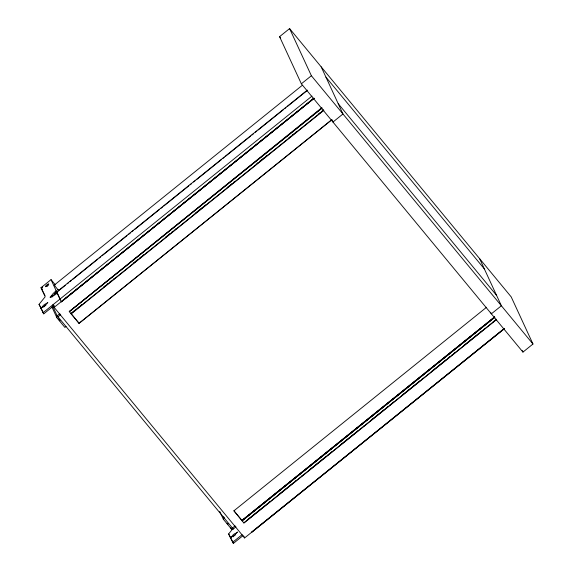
<?xml version="1.0" encoding="UTF-8"?>
<svg xmlns="http://www.w3.org/2000/svg" width="572" height="572" viewBox="0 0 572 572"><rect width="100%" height="100%" fill="white"/><g stroke="black" fill="none" stroke-linecap="round" stroke-linejoin="round"><path stroke-width="0.86" d="M39.025 304.383L41.613 309.18L39.025 304.383L45.195 296.761L41.363 288.467L42.257 287.094L42.478 287.573M60.01 299.063L57.25 293.1L56.699 293.565A5.684 1.23 -39.6 0 1 52.61 296.067L52.574 296.074A2.274 0.493 -39.6 0 1 50.143 297.512A2.274 0.493 -39.6 0 1 51.652 295.581L52.081 294.916A5.684 1.23 -39.6 0 1 55.634 291.262L56.185 290.798L51.037 279.644L41.02 287.716L42.199 289.361M52.045 296.982A2.274 0.493 -39.6 0 1 52.495 296.596L52.917 295.938A5.684 1.23 -39.6 0 1 56.478 292.278L55.634 291.262M55.727 292.507L54.755 293.586M242.943 535.692L233.376 543.4L230.466 537.909L232.246 536.479A2.274 0.493 -39.6 0 0 234.227 535.514A2.274 0.493 -39.6 0 0 235.778 533.633L237.452 532.024L235.693 533.44A2.274 0.493 -39.6 0 0 233.712 534.405A2.274 0.493 -39.6 0 0 232.153 536.286L230.38 537.716L228.636 533.941L232.561 529.086M279.572 36.665L289.589 28.6L511.196 296.889L532.975 344.022L522.958 352.095L301.358 83.805L279.572 36.665L280.702 38.038M41.141 287.988L42.257 287.094M301.358 83.805L311.375 75.74L289.589 28.6M58.601 290.59L54.269 285.106L302.087 85.485M314.057 98.377L61.247 301.744L56.75 291.956L307.343 90.104M65.222 285.421L56.893 292.135L57.322 292.564M67.303 283.748L68.69 282.625M70.077 281.51L71.471 280.394M72.859 279.272L97.848 259.145M99.235 258.029L100.622 256.907M102.009 255.791L126.998 235.657M128.393 234.541L130.473 232.861M131.86 231.746L133.247 230.63M134.635 229.508L159.631 209.381M161.018 208.265L162.405 207.143M163.792 206.027L188.781 185.893M190.169 184.777L191.563 183.662M193.643 181.982L195.031 180.866M196.418 179.744L221.407 159.617M222.794 158.501L224.188 157.379M225.575 156.263L250.565 136.129M251.952 135.013L253.339 133.898M255.419 132.218L256.814 131.102M258.201 129.98L283.19 109.853M284.577 108.737L285.964 107.615M287.351 106.499L306.792 90.841M40.769 308.165L42.542 306.735A2.274 0.493 -39.6 0 1 44.094 304.847A2.274 0.493 -39.6 0 1 46.075 303.889L47.834 302.474L46.168 304.075A2.274 0.493 -39.6 0 1 44.609 305.963A2.274 0.493 -39.6 0 1 42.628 306.921L40.855 308.351L43.765 313.842L54.097 305.527M42.921 312.827L311.99 96.096M504.382 328.793L244.602 537.945L54.147 307.364L313.892 98.148M61.247 301.744L313.921 98.22M61.383 301.909L314.035 98.334M59.86 313.635L57.157 315.808A1.387 1.351 -24.8 0 0 56.885 317.725L64.893 327.42L66.009 326.526M58.001 316.831L60.668 314.679M321.786 107.715L69.262 311.576L79.065 323.337L331.746 119.813M69.262 311.576L321.936 108.051M69.376 311.697L322.05 108.165M71.6 312.884L76.462 308.966M77.849 307.85L79.236 306.728M80.623 305.612L82.01 304.497M103.532 287.158L105.613 285.485M107 284.363L108.394 283.247M109.781 282.132L111.168 281.009M113.249 279.336L114.636 278.214M133.383 263.12L138.238 259.202M139.632 258.086L141.019 256.964M142.407 255.848L143.794 254.733M165.315 237.394L167.396 235.721M168.783 234.599L170.17 233.483M171.557 232.368L172.951 231.245M175.032 229.572L176.419 228.45M195.159 213.356L202.795 207.2M204.19 206.084L205.577 204.969M227.091 187.63L229.179 185.957M230.566 184.835L231.953 183.719M233.34 182.604L234.727 181.481M256.942 163.592L258.329 162.469M259.717 161.354L264.579 157.436M265.966 156.32L267.353 155.205M288.874 137.866L290.955 136.193M292.349 135.071L293.736 133.955M295.123 132.84L296.51 131.717M318.726 113.828L320.113 112.705M321.5 111.59L323.58 109.91M71.021 313.685L323.716 110.074M323.852 110.36L71.171 313.892L70.871 313.37L79.065 323.337M79.043 323.294L331.724 119.77M235.979 526.855L233.276 529.029A1.387 1.351 -24.8 0 1 231.324 528.907L223.316 519.212L224.424 518.311L223.709 516.759M494.608 316.981L241.927 520.513L233.919 510.817L486.579 307.243M232.432 528.013L235.106 525.861M241.906 520.463L494.587 316.938M242.042 520.627L267.725 499.942M269.112 498.82L270.506 497.704M271.893 496.582L329.508 450.178M330.895 449.056L332.282 447.94M333.676 446.818L394.065 398.176M395.452 397.054L423.223 374.689M424.61 373.573L455.848 348.412M457.235 347.29L484.999 324.925M486.393 323.809L494.723 317.095M494.723 317.224L242.042 520.756L243.958 523.073L496.632 319.541M494.837 317.346L242.156 520.877L241.877 520.391M247.276 519.941L264.629 505.963M266.016 504.847L267.403 503.725M268.79 502.609L270.177 501.494M278.507 494.78L293.779 482.482M295.173 481.359L296.561 480.244M301.415 476.326L302.803 475.21M309.052 470.177L326.405 456.199M327.799 455.083L329.186 453.961M330.573 452.845L331.96 451.73M340.29 445.016L355.562 432.718M356.949 431.595L358.337 430.48M359.731 429.357L361.118 428.242M363.199 426.562L364.586 425.446M370.835 420.413L384.72 409.23M386.107 408.115L388.188 406.435M389.575 405.319L390.962 404.197M392.356 403.081L393.743 401.966M402.073 395.252L417.346 382.954M418.733 381.831L420.12 380.716M421.507 379.593L422.894 378.478M431.224 371.771L446.496 359.466M447.89 358.351L449.971 356.671M451.358 355.555L452.745 354.433M454.132 353.317L455.526 352.202M463.856 345.488L479.121 333.19M480.516 332.067L481.903 330.952M483.29 329.829L484.677 328.714M493.007 322.007L496.482 319.212M243.801 522.865L496.482 319.34M232.532 542.378L242.178 534.613M251.551 532.117L504.225 328.585L251.701 532.325M54.269 285.106L54.697 285.478M57.221 292.428L57.629 292.907M59.946 320.863L58.852 319.519M227.799 524.074L227.07 523.187M325.947 77.148L484.362 268.933M338.209 103.689L496.625 295.474M311.375 75.74L532.975 344.022M51.037 279.644L55.305 284.82M233.905 510.775L242.006 520.556M51.809 295.459L52.653 296.482M41.02 287.716L42.085 289.003M41.348 288.41L44.995 295.517M54.075 306.134L52.939 304.754L54.147 307.364M233.276 529.029L57.157 315.808L52.846 306.478M228.636 533.941L230.873 537.98M230.466 537.909L231.31 538.931M56.185 290.798L57.121 291.942M55.634 291.248L57.465 293.536M59.538 319.977L59.896 320.434M227.749 523.645L228.078 524.074M57.843 289.282L58.566 290.304M58.258 318.726L58.53 319.09M522.222 350.493L522.958 352.095M479.601 258.637L501.379 305.777L491.369 313.842L490.633 312.262M321.185 66.852L342.964 113.985L332.947 122.058L331.853 119.677M243.693 535.985L244.602 537.945M230.609 527.355L231.324 528.907M219.727 511.454L223.316 519.212M231.653 539.675L233.376 543.4M51.866 306.871L56.885 317.725M41.699 309.373L43.765 313.842M233.126 536.886A2.274 0.493 -39.6 0 1 235.464 534.777M47.283 286.236A2.145 0.465 -39.6 0 1 48.148 285.535M43.751 307.014A2.274 0.493 -39.6 0 1 45.853 305.219M46.411 286.336A2.145 0.465 -39.6 0 0 48.734 283.941A2.145 0.465 -39.6 0 0 46.06 285.578A2.145 0.465 -39.6 0 0 46.411 286.336"/></g></svg>
